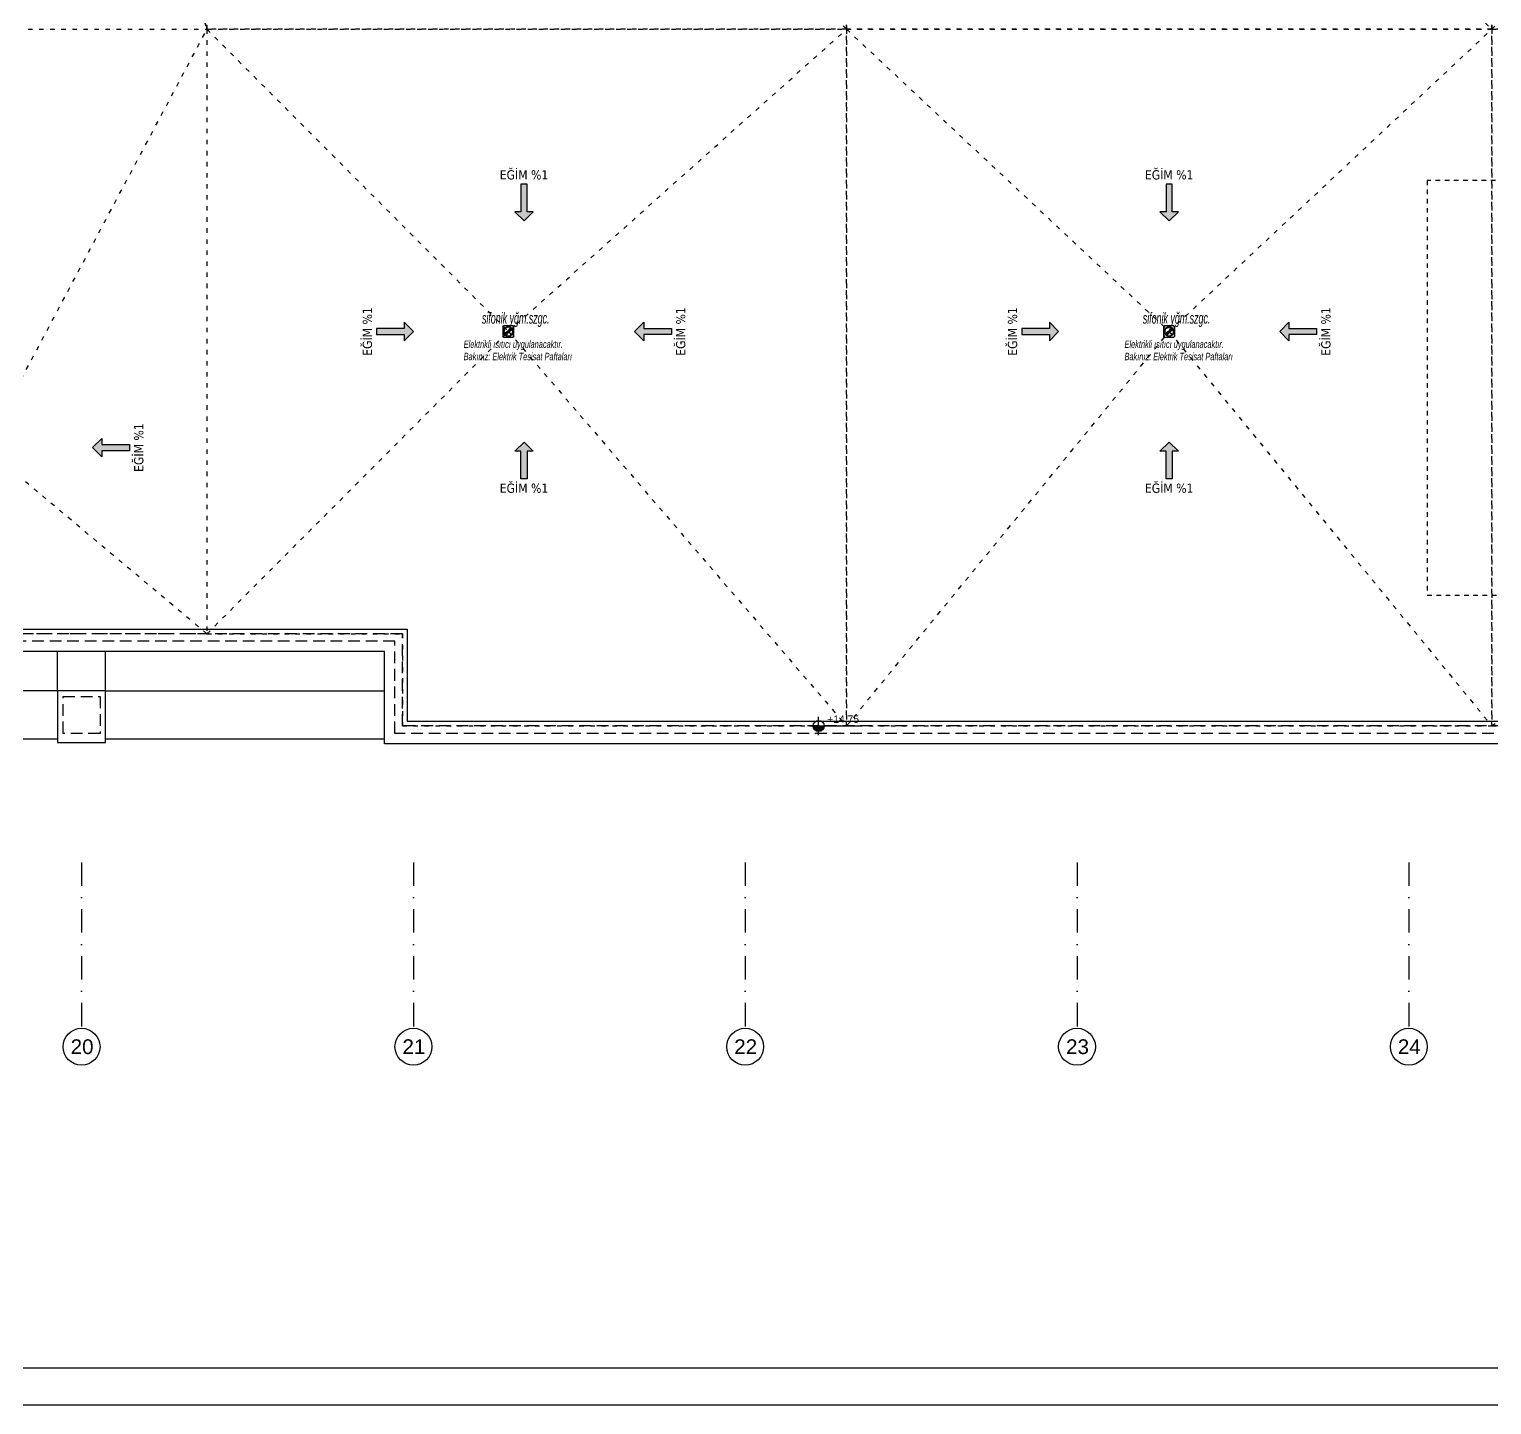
# Model space of a CAD drawing. Header units: centimetres. Extents: x 372964 to 529194, y 28783 to 59011.
# Drawn here: x 391558 to 395525, y 30011 to 33743 of the extents above; entities that cross this region are included whole.
import ezdxf
from ezdxf.enums import TextEntityAlignment as Align

# ---------------------------------------------------------------- set-up
doc = ezdxf.new("R2010")
doc.units = ezdxf.units.CM
for name, pattern in [('3+1_3b$0$DASHED', [0.25, 0.125, -0.125]), ('ACAD_ISO03W100', [30, 12, -18]), ('DASHDOT', [25.4, 12.7, -6.35, 0, -6.35]), ('HIDDEN', [9.525, 6.35, -3.175])]:
    doc.linetypes.add(name, pattern=pattern)
doc.layers.get('0').update_dxf_attribs({"lineweight": 9})
for name, color, linetype, lineweight in [('0-KRCN-MİMARİ-220526', 8, 'Continuous', 9), ('0-KRCN-SHT-YAZI-ÇAP-PİSSU', 41, 'Continuous', 30), ('0-KRCN-Z-ANTET', 71, 'Continuous', 30), ('GEB-BEZUG', 8, 'Continuous', 25)]:
    doc.layers.add(name, color=color, linetype=linetype, lineweight=lineweight)
for name, color, linetype in [('AS_GOR', 8, 'Continuous'), ('AS_OLC_AKS', 8, 'Continuous'), ('AS_SMB_KOT', 8, 'Continuous'), ('AS_TA_HIDDEN', 8, 'HIDDEN'), ('AS_TES_SUZGEC', 171, 'Continuous'), ('AS_YAZI_EGIM', 8, 'Continuous')]:
    doc.layers.add(name, color=color, linetype=linetype)
doc.styles.add('_yazı-50', font='arial.ttf')
doc.styles.add('TAHOMA', font='tahoma.ttf')
doc.styles.add('ÇAP-2', font='ARIALNBI.TTF')

# ---------------------------------------------------------------- blocks, each defined once
blk = doc.blocks.new('axis baloon')
blk.add_circle((0, 0), 50)
at = {"style": '_yazı-50'}
blk.add_attdef('AXE', text='', height=40, dxfattribs=at).set_placement((0, 0), align=Align.MIDDLE_CENTER)
blk = doc.blocks.new('Aks_P')
at = {"layer": 'AS_OLC_AKS', "linetype": 'DASHDOT', "ltscale": 5}
for points in [[(13620, -5300), (13620, -5750)], [(14520, -5300), (14520, -5750)], [(15420, -5300), (15420, -5750)], [(16320, -5300), (16320, -5750)], [(17220, -5300), (17220, -5750)]]:
    blk.add_lwpolyline(points, dxfattribs=at)
at = {"layer": 'AS_OLC_AKS'}
ref = blk.add_blockref('axis baloon', (13620, -5800), dxfattribs=at)
ref.add_attrib('AXE', '20', dxfattribs={"layer": '0', "height": 40, "style": '_yazı-50'}).set_placement((13621.3, -5800), align=Align.MIDDLE_CENTER)
ref = blk.add_blockref('axis baloon', (14520, -5800), dxfattribs=at)
ref.add_attrib('AXE', '21', dxfattribs={"layer": '0', "height": 40, "style": '_yazı-50'}).set_placement((14521.3, -5800), align=Align.MIDDLE_CENTER)
ref = blk.add_blockref('axis baloon', (15420, -5800), dxfattribs=at)
ref.add_attrib('AXE', '22', dxfattribs={"layer": '0', "height": 40, "style": '_yazı-50'}).set_placement((15421.3, -5800), align=Align.MIDDLE_CENTER)
ref = blk.add_blockref('axis baloon', (16320, -5800), dxfattribs=at)
ref.add_attrib('AXE', '23', dxfattribs={"layer": '0', "height": 40, "style": '_yazı-50'}).set_placement((16321.3, -5800), align=Align.MIDDLE_CENTER)
ref = blk.add_blockref('axis baloon', (17220, -5800), dxfattribs=at)
ref.add_attrib('AXE', '24', dxfattribs={"layer": '0', "height": 40, "style": '_yazı-50'}).set_placement((17221.3, -5800), align=Align.MIDDLE_CENTER)
blk = doc.blocks.new('STR_R')
at = {"layer": 'AS_TA_HIDDEN', "linetype": 'HIDDEN', "ltscale": 5}
for p, q in [((14370, -4680), (8070, -4680)), ((14370, -4930), (14370, -4680)), ((14350, -4700), (8150, -4700)), ((14350, -4950), (14350, -4700)), ((18950, -4950), (14350, -4950)), ((18930, -4930), (14370, -4930))]:
    blk.add_line(p, q, dxfattribs=at)
blk.add_lwpolyline([(13550, -4950), (13450, -4950), (13450, -4850), (13550, -4850)], close=True, dxfattribs=at)
blk = doc.blocks.new('OPK-03-1_RD')
at = {"layer": 'AS_GOR'}
for points in [[(22403, -1775), (22403, -2222), (22578, -2222), (22578, -2328), (22403, -2328), (22403, -3222), (22578, -3222), (22578, -4978), (22472, -4978), (22472, -4528), (19828, -4528), (19828, -4988), (19722, -4988), (19722, -4118), (18978, -4118), (18978, -4978), (14322, -4978), (14322, -4728), (8178, -4728), (8178, -4975), (8022, -4975)], [(8022, -1932), (8083, -1932), (8083, -4667), (14383, -4667), (14383, -4917), (18917, -4917), (18917, -4057), (19783, -4057), (19783, -4467), (22517, -4467), (22517, -3283), (22342, -3283), (22342, -1775)], [(13435, -4835), (13435, -4728)], [(13565, -4835), (13565, -4728)], [(13435, -4835), (12665, -4835)], [(13565, -4835), (14322, -4835)], [(12665, -4965), (13435, -4965)], [(13565, -4965), (14322, -4965)]]:
    blk.add_lwpolyline(points, dxfattribs=at)
blk.add_lwpolyline([(13565, -4835), (13435, -4835), (13435, -4975), (13565, -4975)], close=True, dxfattribs=at)
blk.add_blockref('STR_R', (0, 0))
at = {"layer": 'AS_OLC_AKS'}
blk.add_blockref('Aks_P', (-120, 0), dxfattribs=at)
blk = doc.blocks.new('Einfügepunkt')
at = {"layer": 'GEB-BEZUG'}
for p, q in [((-1, -1), (1, 1)), ((-1, 1), (1, -1))]:
    blk.add_line(p, q, dxfattribs=at)
blk = doc.blocks.new('sifonik-suzgec')
at = {"layer": 'AS_TES_SUZGEC', "ltscale": 25}
for p, q in [((-15, 13), (-13, 15)), ((-15, 13), (-15, -13)), ((-12.9, 0.2), (-13.1, 0)), ((13, 15), (-13, 15)), ((-12.9, 0.2), (-12.2, 0.2)), ((-12.4, 3.5), (-12.6, 3.4)), ((-12.6, 3.4), (-12.5, 3.2)), ((-12.6, 3.4), (-11.9, 3.2)), ((-12.5, 3.2), (-11.8, 3)), ((-12.4, 3.5), (-11.7, 3.3)), ((-12.3, 0), (-12.2, 0.2)), ((-12.2, 0.2), (-11.8, 0.2)), ((-11.9, 3.2), (-11.7, 3.3)), ((-11.8, 3), (-11.9, 3.2)), ((-11.4, 2.9), (-11.8, 3)), ((-11.7, 3.3), (-11.3, 3.2)), ((-10.5, 1.6), (-11.7, 1.7)), ((-11.7, 1.4), (-10.6, 1.2)), ((-11.1, 6.6), (-11.3, 6.5)), ((-11.3, 6.5), (-11.3, 6.3)), ((-11.3, 6.5), (-10.7, 6.2)), ((-11.3, 6.3), (-10.6, 5.9)), ((-11.1, 6.6), (-10.4, 6.2)), ((-11, 4.3), (-9.9, 3.9)), ((-9.8, 4.2), (-10.8, 4.7)), ((-10.7, 6.2), (-10.4, 6.2)), ((-10.6, 5.9), (-10.7, 6.2)), ((-10.3, 5.7), (-10.6, 5.9)), ((-10.6, 1.2), (-10.5, 1.6)), ((-10.4, 6.2), (-10.1, 6.1)), ((-9.9, 3.9), (-9.8, 4.2)), ((-9.5, 7), (-8.5, 6.3)), ((-8.3, 6.6), (-9.3, 7.3)), ((-9.2, 9.2), (-9.2, 9)), ((-9, 9.2), (-9.2, 9.2)), ((-9.2, 9.2), (-8.7, 8.7)), ((-9.2, 9), (-8.7, 8.5)), ((-9, 9.2), (-8.5, 8.7)), ((-8.7, 8.7), (-8.5, 8.7)), ((-8.7, 8.5), (-8.7, 8.7)), ((-8.5, 8.2), (-8.7, 8.5)), ((-8.5, 8.7), (-8.2, 8.5)), ((-8.5, 6.3), (-8.3, 6.6)), ((-7.3, 9.3), (-6.6, 8.3)), ((-6.3, 8.5), (-7, 9.5)), ((-6.5, 11.3), (-6.6, 11.1)), ((-6.6, 11.1), (-6.2, 10.4)), ((-6.6, 8.3), (-6.3, 8.5)), ((-6.5, 11.3), (-6.2, 10.7)), ((-6.3, 11.3), (-6.5, 11.3)), ((-6.3, 11.3), (-5.9, 10.6)), ((-6.2, 10.7), (-5.9, 10.6)), ((-6.2, 10.4), (-6.2, 10.7)), ((-6.1, 10.1), (-6.2, 10.4)), ((-5.9, 10.6), (-5.7, 10.3)), ((-4.7, 10.8), (-4.2, 9.8)), ((-3.9, 9.9), (-4.3, 11)), ((-4.2, 9.8), (-3.9, 9.9)), ((-3.4, 12.6), (-3.5, 12.4)), ((-3.5, 12.4), (-3.3, 11.7)), ((-3.4, 12.6), (-3.2, 11.9)), ((-3.2, 12.5), (-3.4, 12.6)), ((-3.3, 11.7), (-3.2, 11.9)), ((-3.2, 11.3), (-3.3, 11.7)), ((-0.6, 0.6), (-3.3, -1.2)), ((-3.3, -1.3), (-0.5, 0.5)), ((-3.2, 12.5), (-3, 11.8)), ((-3.2, 11.9), (-3, 11.8)), ((-3, 11.8), (-2.9, 11.4)), ((-1.7, 11.7), (-1.6, 10.5)), ((-1.6, 10.5), (-1.2, 10.6)), ((-1.2, 10.6), (-1.4, 11.7)), ((1.8, 4.2), (-0.6, 0.6)), ((-0.6, 0.6), (-0.5, 0.5)), ((-0.5, 0.5), (1.8, 4.1)), ((-0.5, 0.5), (0, 0)), ((0, 13.1), (-0.2, 12.9)), ((-0.2, 12.9), (-0.2, 12.2)), ((-0.2, 12.2), (0, 12.3)), ((-0.2, 11.8), (-0.2, 12.2)), ((0, 13.1), (0, 12.3)), ((0.2, 12.9), (0, 13.1)), ((0, 12.3), (0.2, 12.2)), ((0, 0), (2.6, 2.6)), ((0, 0), (0, 0.2)), ((0.2, 12.9), (0.2, 12.2)), ((0.2, 12.2), (0.2, 11.8)), ((3.3, 1.3), (0.5, -0.5)), ((0.6, -0.6), (3.3, 1.2)), ((1.4, 11.7), (1.2, 10.6)), ((1.2, 10.6), (1.6, 10.5)), ((1.6, 10.5), (1.7, 11.7)), ((1.9, 4.3), (1.8, 4.2)), ((1.8, 4.2), (1.8, 4.1)), ((1.8, 4.2), (1.8, 4.2)), ((1.8, 4.1), (1.8, 4.2)), ((2.6, 2.6), (1.8, 4.2)), ((1.8, 4.1), (2.6, 2.6)), ((3.8, 7.3), (1.9, 4.3)), ((1.9, 4.3), (3.9, 7.2)), ((1.9, 4.2), (1.9, 4.3)), ((1.9, 4.3), (1.9, 4.2)), ((1.9, 4.3), (1.9, 4.3)), ((2.7, 2.7), (1.9, 4.3)), ((1.9, 4.2), (2.7, 2.7)), ((2.6, 2.6), (2.6, 2.6)), ((2.6, 2.6), (2.6, 2.6)), ((2.6, 2.6), (3.3, 1.3)), ((3.3, 1.3), (2.6, 2.6)), ((2.7, 2.7), (7.7, 7.7)), ((2.7, 2.7), (2.7, 2.7)), ((2.7, 2.7), (2.7, 2.7)), ((2.7, 2.7), (3.4, 1.4)), ((3.4, 1.4), (2.7, 2.7)), ((2.9, 11.4), (3, 11.8)), ((3.2, 12.5), (3, 11.8)), ((3, 11.8), (3.2, 11.9)), ((3.4, 12.6), (3.2, 11.9)), ((3.4, 12.6), (3.2, 12.5)), ((3.2, 11.9), (3.3, 11.7)), ((3.3, 11.7), (3.2, 11.3)), ((3.5, 12.4), (3.3, 11.7)), ((3.3, 1.2), (3.5, 1.3)), ((3.3, 1.3), (3.3, 1.3)), ((3.3, 1.2), (3.3, 1.3)), ((3.3, 1.3), (3.3, 1.2)), ((3.5, 12.4), (3.4, 12.6)), ((7.2, 3.9), (3.4, 1.4)), ((3.4, 1.4), (3.4, 1.4)), ((3.5, 1.3), (3.4, 1.4)), ((3.4, 1.4), (3.5, 1.3)), ((3.5, 1.3), (7.3, 3.8)), ((3.8, 7.3), (4.1, 7.7)), ((4.3, 11), (3.9, 9.9)), ((3.9, 9.9), (4.2, 9.8)), ((4.1, 7.7), (5.7, 10.3)), ((4.2, 9.8), (4.7, 10.8)), ((5.7, 10.3), (5.9, 10.5)), ((6.3, 11.3), (5.9, 10.5)), ((5.9, 10.5), (6.1, 10.6)), ((6.5, 11.3), (6.1, 10.6)), ((6.1, 10.6), (6.2, 10.3)), ((6.2, 10.3), (6.1, 10.1)), ((6.6, 11.1), (6.2, 10.3)), ((6.5, 11.3), (6.3, 11.3)), ((6.6, 11.1), (6.5, 11.3)), ((6.6, 9.8), (6.8, 9.9)), ((7.2, 9.3), (7.4, 9.5)), ((7.7, 4.1), (7.3, 3.8)), ((7.7, 9.2), (7.6, 9.1)), ((7.7, 7.7), (8.6, 8.6)), ((7.7, 4.1), (10.3, 5.7)), ((10.3, 5.8), (7.9, 4.3)), ((8.2, 8.5), (8.4, 8.6)), ((9, 9.2), (8.4, 8.6)), ((8.4, 8.6), (8.6, 8.6)), ((8.6, 8.4), (8.5, 8.2)), ((9.2, 9.2), (8.6, 8.6)), ((9.2, 9), (8.6, 8.4)), ((8.6, 8.6), (8.6, 8.4)), ((9.2, 9.2), (9, 9.2)), ((9.1, 7.6), (9.2, 7.7)), ((9.2, 9), (9.2, 9.2)), ((9.3, 7.2), (9.5, 7.4)), ((9.9, 6.8), (9.8, 6.6)), ((10.1, 6.1), (10.3, 6.2)), ((11.1, 6.6), (10.3, 6.2)), ((10.3, 6.2), (10.6, 6.1)), ((10.5, 6), (10.3, 5.8)), ((10.3, 5.7), (10.5, 5.9)), ((10.3, 5.8), (10.3, 5.7)), ((11.3, 6.3), (10.5, 5.9)), ((10.6, 6.1), (10.5, 6)), ((10.5, 5.9), (10.5, 6)), ((11.3, 6.5), (10.6, 6.1)), ((11.3, 6.5), (11.1, 6.6)), ((11.3, 6.3), (11.3, 6.5)), ((11.7, 3.3), (11.3, 3.2)), ((11.4, 2.9), (11.8, 3)), ((12.4, 3.5), (11.7, 3.3)), ((11.9, 3.2), (11.7, 3.3)), ((11.8, 3), (11.9, 3.2)), ((12.5, 3.2), (11.8, 3)), ((12.2, 0.2), (11.8, 0.2)), ((12.6, 3.4), (11.9, 3.2)), ((12.3, 0), (12.2, 0.2)), ((12.9, 0.2), (12.2, 0.2)), ((12.6, 3.4), (12.4, 3.5)), ((12.5, 3.2), (12.6, 3.4)), ((13.1, 0), (12.9, 0.2)), ((13, 15), (15, 13)), ((15, -13), (15, 13)), ((-13, -15), (-15, -13)), ((-13.1, 0), (-12.9, -0.2)), ((-13.1, 0), (-12.3, 0)), ((-13, -15), (13, -15)), ((-12.9, -0.2), (-12.2, -0.2)), ((-12.5, -3.2), (-12.6, -3.4)), ((-12.6, -3.4), (-11.9, -3.2)), ((-12.6, -3.4), (-12.4, -3.5)), ((-12.5, -3.2), (-11.8, -3)), ((-12.4, -3.5), (-11.7, -3.3)), ((-12.2, -0.2), (-12.3, 0)), ((-11.8, -0.2), (-12.2, -0.2)), ((-11.9, -3.2), (-11.8, -3)), ((-11.7, -3.3), (-11.9, -3.2)), ((-11.8, -3), (-11.4, -2.9)), ((-10.6, -1.2), (-11.7, -1.4)), ((-11.7, -1.7), (-10.5, -1.6)), ((-11.3, -3.2), (-11.7, -3.3)), ((-11.3, -6.3), (-10.5, -5.9)), ((-11.3, -6.5), (-10.6, -6.1)), ((-11.3, -6.3), (-11.3, -6.5)), ((-11.3, -6.5), (-11.1, -6.6)), ((-11.1, -6.6), (-10.3, -6.2)), ((-9.9, -3.9), (-11, -4.3)), ((-10.8, -4.7), (-9.8, -4.2)), ((-10.5, -1.6), (-10.6, -1.2)), ((-10.6, -6.1), (-10.5, -5.9)), ((-10.3, -6.2), (-10.6, -6.1)), ((-10.5, -5.9), (-10.3, -5.7)), ((-10.3, -5.7), (-7.7, -4.1)), ((-10.1, -6.1), (-10.3, -6.2)), ((-9.8, -4.2), (-9.9, -3.9)), ((-9.9, -6.8), (-9.8, -6.6)), ((-9.3, -7.2), (-9.5, -7.4)), ((-9.1, -7.6), (-9.2, -7.7)), ((-9.2, -9), (-8.6, -8.4)), ((-9.2, -9.2), (-8.6, -8.6)), ((-9.2, -9), (-9.2, -9.2)), ((-9.2, -9.2), (-9, -9.2)), ((-9, -9.2), (-8.4, -8.6)), ((-8.6, -8.6), (-7.7, -7.7)), ((-8.6, -8.4), (-8.5, -8.2)), ((-8.6, -8.6), (-8.6, -8.4)), ((-8.4, -8.6), (-8.6, -8.6)), ((-8.2, -8.5), (-8.4, -8.6)), ((-7.7, -7.7), (-2.7, -2.7)), ((-7.7, -4.1), (-7.3, -3.8)), ((-7.7, -9.2), (-7.6, -9.1)), ((-7.2, -9.3), (-7.4, -9.5)), ((-3.5, -1.3), (-7.3, -3.8)), ((-7.3, -3.9), (-3.4, -1.4)), ((-6.6, -9.8), (-6.8, -9.9)), ((-6.6, -11.1), (-6.2, -10.3)), ((-6.6, -11.1), (-6.5, -11.3)), ((-6.5, -11.3), (-6.1, -10.6)), ((-6.5, -11.3), (-6.3, -11.3)), ((-6.3, -11.3), (-5.9, -10.5)), ((-6.2, -10.3), (-6.1, -10.1)), ((-6.1, -10.6), (-6.2, -10.3)), ((-6, -10.5), (-6.1, -10.6)), ((-5.8, -10.3), (-6, -10.5)), ((-6, -10.5), (-5.9, -10.5)), ((-5.9, -10.5), (-5.7, -10.3)), ((-4.3, -7.9), (-5.8, -10.3)), ((-5.7, -10.3), (-5.8, -10.3)), ((-5.7, -10.3), (-4.1, -7.7)), ((-3.8, -7.3), (-4.1, -7.7)), ((-1.9, -4.3), (-3.9, -7.3)), ((-3.8, -7.3), (-1.9, -4.3)), ((-3.3, -1.2), (-3.5, -1.3)), ((-3.5, -1.3), (-3.4, -1.4)), ((-3.4, -1.4), (-3.5, -1.3)), ((-3.5, -12.4), (-3.3, -11.7)), ((-3.5, -12.4), (-3.4, -12.6)), ((-3.4, -1.4), (-3.4, -1.4)), ((-2.7, -2.7), (-3.4, -1.4)), ((-3.4, -1.4), (-2.7, -2.7)), ((-3.4, -12.6), (-3.2, -11.9)), ((-3.4, -12.6), (-3.2, -12.5)), ((-3.3, -1.3), (-3.3, -1.2)), ((-3.3, -1.2), (-3.3, -1.3)), ((-3.3, -1.3), (-3.3, -1.3)), ((-2.6, -2.6), (-3.3, -1.3)), ((-3.3, -1.3), (-2.6, -2.6)), ((-3.2, -11.3), (-3.3, -11.7)), ((-3.3, -11.7), (-3.2, -11.9)), ((-3.2, -11.9), (-3, -11.8)), ((-3.2, -12.5), (-3, -11.8)), ((-3, -11.8), (-2.9, -11.4)), ((-2.7, -2.7), (-2.7, -2.7)), ((-2.7, -2.7), (-1.9, -4.3)), ((-1.9, -4.2), (-2.7, -2.7)), ((-2.7, -2.7), (-2.7, -2.7)), ((-2.6, -2.6), (0, 0)), ((-2.6, -2.6), (-2.6, -2.6)), ((-2.6, -2.6), (-1.8, -4.2)), ((-1.8, -4.1), (-2.6, -2.6)), ((-2.6, -2.6), (-2.6, -2.6)), ((-1.9, -4.3), (-1.8, -4.2)), ((-1.9, -4.2), (-1.9, -4.3)), ((-1.9, -4.3), (-1.9, -4.2)), ((-1.9, -4.3), (-1.9, -4.3)), ((0.5, -0.5), (-1.8, -4.1)), ((-1.8, -4.2), (0.6, -0.6)), ((-1.8, -4.2), (-1.8, -4.1)), ((-1.8, -4.1), (-1.8, -4.2)), ((-1.8, -4.2), (-1.8, -4.2)), ((0, 0), (-0.3, 0)), ((-0.2, -11.8), (-0.2, -12.2)), ((-0.2, -12.2), (0, -12.3)), ((-0.2, -12.9), (-0.2, -12.2)), ((-0.2, -12.9), (0, -13.1)), ((0, 0), (0.5, -0.5)), ((0, 0), (0.2, 0)), ((0, 0), (0, -0.3)), ((0, -12.3), (0.2, -12.2)), ((0, -13.1), (0, -12.3)), ((0, -13.1), (0.2, -12.9)), ((0.2, -12.2), (0.2, -11.8)), ((0.2, -12.9), (0.2, -12.2)), ((0.6, -0.6), (0.5, -0.5)), ((2.9, -11.4), (3, -11.8)), ((3, -11.8), (3.2, -11.9)), ((3.2, -12.5), (3, -11.8)), ((3.3, -11.7), (3.2, -11.3)), ((3.2, -11.9), (3.3, -11.7)), ((3.4, -12.6), (3.2, -11.9)), ((3.2, -12.5), (3.4, -12.6)), ((3.5, -12.4), (3.3, -11.7)), ((3.4, -12.6), (3.5, -12.4)), ((5.7, -10.3), (5.9, -10.6)), ((5.9, -10.6), (6.2, -10.7)), ((6.3, -11.3), (5.9, -10.6)), ((6.2, -10.4), (6.1, -10.1)), ((6.2, -10.7), (6.2, -10.4)), ((6.6, -11.1), (6.2, -10.4)), ((6.5, -11.3), (6.2, -10.7)), ((6.3, -11.3), (6.5, -11.3)), ((6.5, -11.3), (6.6, -11.1)), ((8.2, -8.5), (8.5, -8.7)), ((8.7, -8.5), (8.5, -8.2)), ((8.5, -8.7), (8.7, -8.7)), ((9, -9.2), (8.5, -8.7)), ((8.7, -8.7), (8.7, -8.5)), ((9.2, -9), (8.7, -8.5)), ((9.2, -9.2), (8.7, -8.7)), ((9, -9.2), (9.2, -9.2)), ((9.2, -9.2), (9.2, -9)), ((10.1, -6.1), (10.4, -6.2)), ((10.6, -5.9), (10.3, -5.7)), ((10.4, -6.2), (10.7, -6.2)), ((11.1, -6.6), (10.4, -6.2)), ((10.7, -6.2), (10.6, -5.9)), ((11.3, -6.3), (10.6, -5.9)), ((11.3, -6.5), (10.7, -6.2)), ((11.1, -6.6), (11.3, -6.5)), ((11.3, -3.2), (11.7, -3.3)), ((11.3, -6.5), (11.3, -6.3)), ((11.8, -3), (11.4, -2.9)), ((11.7, -3.3), (11.9, -3.2)), ((12.4, -3.5), (11.7, -3.3)), ((11.8, -0.2), (12.2, -0.2)), ((11.9, -3.2), (11.8, -3)), ((12.5, -3.2), (11.8, -3)), ((12.6, -3.4), (11.9, -3.2)), ((12.2, -0.2), (12.3, 0)), ((12.9, -0.2), (12.2, -0.2)), ((13.1, 0), (12.3, 0)), ((12.4, -3.5), (12.6, -3.4)), ((12.6, -3.4), (12.5, -3.2)), ((12.9, -0.2), (13.1, 0)), ((15, -13), (13, -15))]:
    blk.add_line(p, q, dxfattribs=at)
for centre, radius in [((0, 0), 13.1), ((-12.5, 12.5), 0.3), ((12.5, 12.5), 0.3), ((-12.5, -12.5), 0.3), ((12.5, -12.5), 0.3)]:
    blk.add_circle(centre, radius, dxfattribs=at)
for centre, radius, start, end in [((0, 0), 12.9, 165.8007, 179.1993), ((0, 0), 12.6, 165.8198, 179.1802), ((0, 0), 12.9, 150.8007, 164.1993), ((0, 0), 12.6, 150.8198, 164.1802), ((0, 0), 12.1, 165.8539, 179.1461), ((0, 0), 12, 165.8607, 179.1393), ((0, 0), 11.8, 165.8753, 179.1247), ((0, 0), 11.8, 171.6247, 173.3753), ((0, 0), 12.1, 150.8539, 164.1461), ((0, 0), 12, 150.8607, 164.1393), ((0, 0), 11.8, 150.8753, 164.1247), ((0, 0), 12.9, 135.8007, 149.1993), ((0, 0), 11.8, 156.6247, 158.3753), ((0, 0), 12.6, 135.8198, 149.1802), ((0, 0), 12.1, 135.8539, 149.1461), ((0, 0), 12, 135.8607, 149.1393), ((0, 0), 11.8, 135.8753, 149.1247), ((0, 0), 11.8, 141.6247, 143.3753), ((0, 0), 12.9, 120.8007, 134.1993), ((0, 0), 12.6, 120.8198, 134.1802), ((0, 0), 12.1, 120.8539, 134.1461), ((0, 0), 12, 120.8607, 134.1393), ((0, 0), 11.8, 120.8753, 134.1247), ((0, 0), 11.8, 126.6247, 128.3753), ((0, 0), 12.9, 105.8007, 119.1993), ((0, 0), 12.6, 105.8198, 119.1802), ((0, 0), 12.1, 105.8539, 119.1461), ((0, 0), 12, 105.8607, 119.1393), ((0, 0), 11.8, 105.8753, 119.1247), ((0, 0), 11.8, 111.6247, 113.3753), ((0, 0), 12.9, 90.8007, 104.1993), ((0, 0), 12.6, 90.8198, 104.1802), ((0, 0), 12.1, 90.8539, 104.1461), ((0, 0), 12, 90.8607, 104.1393), ((0, 0), 11.8, 90.8753, 104.1247), ((0, 0), 11.8, 96.6247, 98.3753), ((0, 0), 12.9, 75.8007, 89.1993), ((0, 0), 12.6, 75.8198, 89.1802), ((0, 0), 12.1, 75.8539, 89.1461), ((0, 0), 12, 75.8607, 89.1393), ((0, 0), 11.8, 75.8753, 89.1247), ((0, 0), 11.8, 81.6247, 83.3753), ((0, 0), 11.8, 60.8753, 74.1247), ((0, 0), 12.1, 60.8539, 74.1461), ((0, 0), 12, 60.8607, 74.1393), ((0, 0), 12.6, 60.8198, 74.1802), ((0, 0), 12.9, 60.8007, 74.1993), ((5.9, 5.9), 2.58, 45, 135.7807), ((0, 0), 11.8, 66.6247, 68.3753), ((0, 0), 11.8, 45.8753, 59.1247), ((0, 0), 12.1, 45.8539, 59.1461), ((0, 0), 12, 55.6693, 59.1393), ((0, 0), 12.6, 45.8198, 59.1802), ((0, 0), 12.9, 45.8007, 59.1993), ((0, 0), 12, 52.1808, 55.6693), ((0, 0), 12, 45.8607, 50.069), ((5.9, 5.9), 2.58, 321.1789, 45), ((5.9, 5.9), 2.58, 314.2193, 321.1789), ((0, 0), 11.8, 30.8753, 44.1247), ((0, 0), 12, 39.931, 44.1393), ((0, 0), 12.1, 30.8539, 44.1461), ((0, 0), 12.6, 30.8198, 44.1802), ((0, 0), 12.9, 30.8007, 44.1993), ((0, 0), 12, 34.3307, 37.8192), ((0, 0), 12, 30.8607, 34.3307), ((0, 0), 11.8, 15.8753, 29.1247), ((0, 0), 12, 15.8607, 29.1393), ((0, 0), 12.1, 15.8539, 29.1461), ((0, 0), 12.6, 15.8198, 29.1802), ((0, 0), 12.9, 15.8007, 29.1993), ((0, 0), 11.8, 0.8753, 14.1247), ((0, 0), 12, 0.8607, 14.1393), ((0, 0), 12.1, 0.8539, 14.1461), ((0, 0), 12.6, 0.8198, 14.1802), ((0, 0), 12.9, 0.8007, 14.1993), ((0, 0), 12.9, 180.8007, 194.1993), ((0, 0), 12.6, 180.8198, 194.1802), ((0, 0), 12.9, 195.8007, 209.1993), ((0, 0), 12.1, 180.8539, 194.1461), ((0, 0), 12.6, 195.8198, 209.1802), ((0, 0), 12, 180.8607, 194.1393), ((0, 0), 11.8, 180.8753, 194.1247), ((0, 0), 11.8, 186.6247, 188.3753), ((0, 0), 12.1, 195.8539, 209.1461), ((0, 0), 12, 195.8607, 209.1393), ((0, 0), 11.8, 195.8753, 209.1247), ((0, 0), 12.9, 210.8007, 224.1993), ((0, 0), 11.8, 201.6247, 203.3753), ((0, 0), 12.6, 210.8198, 224.1802), ((0, 0), 12.1, 210.8539, 224.1461), ((0, 0), 12, 210.8607, 214.3307), ((0, 0), 11.8, 210.8753, 224.1247), ((0, 0), 12, 214.3307, 217.8192), ((0, 0), 12, 219.931, 224.1393), ((0, 0), 12.9, 225.8007, 239.1993), ((0, 0), 12.6, 225.8198, 239.1802), ((-5.9, -5.9), 2.58, 134.2193, 225), ((0, 0), 12, 225.8607, 230.069), ((0, 0), 12.1, 225.8539, 239.1461), ((0, 0), 11.8, 225.8753, 239.1247), ((-5.9, -5.9), 2.58, 225, 308.8211), ((0, 0), 12, 232.1808, 235.6693), ((0, 0), 12, 235.6693, 239.1393), ((0, 0), 12.9, 240.8007, 254.1993), ((0, 0), 12.6, 240.8198, 254.1802), ((0, 0), 12.1, 240.8539, 254.1461), ((0, 0), 12, 240.8607, 254.1393), ((0, 0), 11.8, 240.8753, 254.1247), ((-5.9, -5.9), 2.58, 308.8211, 315.7807), ((0, 0), 12.9, 255.8007, 269.1993), ((0, 0), 12.6, 255.8198, 269.1802), ((0, 0), 12.1, 255.8539, 269.1461), ((0, 0), 11.8, 255.8753, 269.1247), ((0, 0), 12, 255.8607, 269.1393), ((0, 0), 11.8, 270.8753, 284.1247), ((0, 0), 12, 270.8607, 284.1393), ((0, 0), 12.1, 270.8539, 284.1461), ((0, 0), 12.6, 270.8198, 284.1802), ((0, 0), 12.9, 270.8007, 284.1993), ((0, 0), 11.8, 285.8753, 299.1247), ((0, 0), 12, 285.8607, 299.1393), ((0, 0), 12.1, 285.8539, 299.1461), ((0, 0), 12.6, 285.8198, 299.1802), ((0, 0), 12.9, 285.8007, 299.1993), ((0, 0), 11.8, 300.8753, 314.1247), ((0, 0), 12, 300.8607, 314.1393), ((0, 0), 12.1, 300.8539, 314.1461), ((0, 0), 12.6, 300.8198, 314.1802), ((0, 0), 12.9, 300.8007, 314.1993), ((0, 0), 11.8, 315.8753, 329.1247), ((0, 0), 12, 315.8607, 329.1393), ((0, 0), 12.1, 315.8539, 329.1461), ((0, 0), 12.6, 315.8198, 329.1802), ((0, 0), 12.9, 315.8007, 329.1993), ((0, 0), 11.8, 330.8753, 344.1247), ((0, 0), 12, 330.8607, 344.1393), ((0, 0), 12.1, 330.8539, 344.1461), ((0, 0), 12.6, 330.8198, 344.1802), ((0, 0), 12.9, 330.8007, 344.1993), ((0, 0), 11.8, 345.8753, 359.1247), ((0, 0), 12, 345.8607, 359.1393), ((0, 0), 12.1, 345.8539, 359.1461), ((0, 0), 12.6, 345.8198, 359.1802), ((0, 0), 12.9, 345.8007, 359.1993)]:
    blk.add_arc(centre, radius, start, end, dxfattribs=at)
for points, knots in [([(7.7, 7.7), (7.6, 7.8), (7.5, 7.9), (7.1, 8.2), (6.8, 8.3), (6.2, 8.4), (5.9, 8.5), (5.6, 8.4), (5.4, 8.4), (5.2, 8.3), (4.7, 8.2), (4.6, 8.1), (4.3, 7.9), (4.1, 7.7), (3.9, 7.5), (3.9, 7.4), (3.8, 7.3)], [-0.783062, -0.783062, -0.783062, -0.783062, -0.634163, -0.634163, -0.192454, -0.192454, 0.106051, 0.106051, 0.106051, 0.404556, 0.404556, 0.625445, 0.625445, 0.846335, 0.846335, 0.994853, 0.994853, 0.994853, 0.994853]), ([(3.8, 7.3), (3.8, 7.3), (3.8, 7.3), (3.8, 7.3), (3.8, 7.3), (3.8, 7.3)], [0.994853329, 0.994853329, 0.994853329, 0.994853329, 0.995833954, 0.995833954, 0.996814579, 0.996814579, 0.996814579, 0.996814579]), ([(3.9, 7.3), (3.9, 7.4), (4, 7.5), (4.2, 7.7), (4.3, 7.8), (4.6, 8), (4.8, 8.1), (5.2, 8.3), (5.4, 8.3), (5.7, 8.4), (5.9, 8.4), (6.1, 8.4), (6.7, 8.3), (7.1, 8.1), (7.5, 7.8), (7.6, 7.7), (7.7, 7.7)], [-0.994853, -0.994853, -0.994853, -0.994853, -0.846335, -0.846335, -0.625445, -0.625445, -0.404556, -0.404556, -0.106051, -0.106051, -0.106051, 0.192454, 0.192454, 0.634163, 0.634163, 0.784802, 0.784802, 0.784802, 0.784802]), ([(3.9, 7.2), (3.9, 7.2), (3.9, 7.2), (3.9, 7.3), (3.9, 7.3), (3.9, 7.3)], [-0.996814579, -0.996814579, -0.996814579, -0.996814579, -0.995833954, -0.995833954, -0.994853329, -0.994853329, -0.994853329, -0.994853329]), ([(7.7, 7.7), (7.7, 7.6), (7.8, 7.5), (8, 7.2), (8.1, 7.1), (8.2, 6.7), (8.3, 6.6), (8.4, 6.1), (8.4, 5.9), (8.4, 5.7), (8.3, 5.4), (8.3, 5.2), (8, 4.6), (7.8, 4.3), (7.5, 4), (7.4, 3.9), (7.3, 3.9)], [2.356791, 2.356791, 2.356791, 2.356791, 2.50743, 2.50743, 2.728284, 2.728284, 2.949139, 2.949139, 3.247644, 3.247644, 3.247644, 3.546149, 3.546149, 3.987927, 3.987927, 4.136446, 4.136446, 4.136446, 4.136446]), ([(7.3, 3.8), (7.4, 3.9), (7.5, 3.9), (7.9, 4.3), (8.1, 4.6), (8.3, 5.2), (8.4, 5.4), (8.4, 5.6), (8.5, 5.9), (8.4, 6.2), (8.4, 6.6), (8.3, 6.8), (8.2, 7.1), (8.1, 7.3), (7.9, 7.5), (7.8, 7.6), (7.7, 7.7)], [-4.136446, -4.136446, -4.136446, -4.136446, -3.987927, -3.987927, -3.546149, -3.546149, -3.247644, -3.247644, -3.247644, -2.949139, -2.949139, -2.728284, -2.728284, -2.50743, -2.50743, -2.358531, -2.358531, -2.358531, -2.358531]), ([(7.7, 7.7), (7.7, 7.7), (7.7, 7.7), (7.7, 7.7), (7.7, 7.7), (7.7, 7.7)], [-0.1161431, -0.1161431, -0.1161431, -0.1161431, -0.0580714, -0.0580714, 0, 0, 0, 0]), ([(-7.3, -3.8), (-7.4, -3.9), (-7.5, -3.9), (-7.9, -4.3), (-8.1, -4.6), (-8.3, -5.2), (-8.4, -5.4), (-8.4, -5.6), (-8.5, -5.9), (-8.4, -6.2), (-8.4, -6.6), (-8.3, -6.8), (-8.2, -7.1), (-8.1, -7.3), (-7.9, -7.5), (-7.8, -7.6), (-7.7, -7.7)], [-4.136446, -4.136446, -4.136446, -4.136446, -3.987927, -3.987927, -3.546149, -3.546149, -3.247644, -3.247644, -3.247644, -2.949139, -2.949139, -2.728284, -2.728284, -2.50743, -2.50743, -2.358531, -2.358531, -2.358531, -2.358531]), ([(-7.7, -7.7), (-7.7, -7.6), (-7.8, -7.5), (-8, -7.2), (-8.1, -7.1), (-8.2, -6.7), (-8.3, -6.6), (-8.4, -6.1), (-8.4, -5.9), (-8.4, -5.7), (-8.3, -5.4), (-8.3, -5.2), (-8, -4.6), (-7.8, -4.3), (-7.5, -4), (-7.4, -3.9), (-7.3, -3.9)], [2.356791, 2.356791, 2.356791, 2.356791, 2.50743, 2.50743, 2.728284, 2.728284, 2.949139, 2.949139, 3.247644, 3.247644, 3.247644, 3.546149, 3.546149, 3.987927, 3.987927, 4.136446, 4.136446, 4.136446, 4.136446]), ([(-7.7, -7.7), (-7.6, -7.8), (-7.5, -7.9), (-7.1, -8.2), (-6.8, -8.3), (-6.2, -8.4), (-5.9, -8.5), (-5.6, -8.4), (-5.4, -8.4), (-5.2, -8.3), (-4.7, -8.2), (-4.6, -8.1), (-4.3, -7.9), (-4.1, -7.7), (-3.9, -7.5), (-3.9, -7.4), (-3.8, -7.3)], [-0.783062, -0.783062, -0.783062, -0.783062, -0.634163, -0.634163, -0.192454, -0.192454, 0.106051, 0.106051, 0.106051, 0.404556, 0.404556, 0.625445, 0.625445, 0.846335, 0.846335, 0.994853, 0.994853, 0.994853, 0.994853]), ([(-3.9, -7.3), (-3.9, -7.4), (-4, -7.5), (-4.2, -7.7), (-4.3, -7.8), (-4.6, -8), (-4.8, -8.1), (-5.2, -8.3), (-5.4, -8.3), (-5.7, -8.4), (-5.9, -8.4), (-6.1, -8.4), (-6.7, -8.3), (-7.1, -8.1), (-7.5, -7.8), (-7.6, -7.7), (-7.7, -7.7)], [-0.994853, -0.994853, -0.994853, -0.994853, -0.846335, -0.846335, -0.625445, -0.625445, -0.404556, -0.404556, -0.106051, -0.106051, -0.106051, 0.192454, 0.192454, 0.634163, 0.634163, 0.784802, 0.784802, 0.784802, 0.784802]), ([(-7.7, -7.7), (-7.7, -7.7), (-7.7, -7.7), (-7.7, -7.7), (-7.7, -7.7), (-7.7, -7.7)], [0, 0, 0, 0, 0.0580714, 0.0580714, 0.1161431, 0.1161431, 0.1161431, 0.1161431]), ([(-3.9, -7.3), (-3.9, -7.3), (-3.9, -7.3), (-3.9, -7.3), (-3.9, -7.3), (-3.9, -7.3)], [-0.996814579, -0.996814579, -0.996814579, -0.996814579, -0.995833954, -0.995833954, -0.994853329, -0.994853329, -0.994853329, -0.994853329]), ([(-3.8, -7.3), (-3.8, -7.3), (-3.8, -7.3), (-3.8, -7.3), (-3.8, -7.3), (-3.8, -7.3)], [0.994853329, 0.994853329, 0.994853329, 0.994853329, 0.995833954, 0.995833954, 0.996814579, 0.996814579, 0.996814579, 0.996814579])]:
    blk.add_open_spline(points, degree=3, knots=knots, dxfattribs=at)
for points in [[(7.3, 3.9), (7.3, 3.9), (7.2, 3.9), (7.2, 3.9)], [(7.3, 3.8), (7.3, 3.8), (7.3, 3.8), (7.3, 3.8)], [(-7.3, -3.8), (-7.3, -3.8), (-7.3, -3.8), (-7.3, -3.8)], [(-7.3, -3.9), (-7.3, -3.9), (-7.3, -3.9), (-7.3, -3.9)]]:
    blk.add_open_spline(points, degree=3, dxfattribs=at)
at = {"ltscale": 25, "xscale": 0.1000000000000008, "yscale": 0.1000000000000008, "zscale": 0.1000000000000008}
blk.add_blockref('Einfügepunkt', (0, 0), dxfattribs=at)
at = {"layer": '0-KRCN-SHT-YAZI-ÇAP-PİSSU', "insert": (-71.5, 51.4), "char_height": 30, "width": 490.477, "attachment_point": 1, "style": 'ÇAP-2'}
blk.add_mtext('{\\W0.7;sifonik yğm.szgc.}', dxfattribs=at)
blk = doc.blocks.new('*U169')
at = {"transparency": 33554559}
blk.add_hatch(color=256, dxfattribs=at).paths.add_polyline_path([(0, 0), (25, -25), (8.5, -25), (8.5, -100), (-8.5, -100), (-8.5, -25), (-25, -25)])
at = {"linetype": 'Continuous'}
blk.add_lwpolyline([(0, 0), (25, -25), (8.5, -25), (8.5, -100), (-8.5, -100), (-8.5, -25), (-25, -25)], close=True, dxfattribs=at)
at = {"linetype": 'Continuous', "style": 'TAHOMA'}
blk.add_attdef('EGIM', text='', height=25, dxfattribs=at).set_placement((0, -125), align=Align.MIDDLE_CENTER)
blk = doc.blocks.new('*U170')
at = {"transparency": 33554559}
blk.add_hatch(color=256, dxfattribs=at).paths.add_polyline_path([(0, 0), (25, 25), (25, 8.5), (100, 8.5), (100, -8.5), (25, -8.5), (25, -25)])
at = {"linetype": 'Continuous'}
blk.add_lwpolyline([(0, 0), (25, 25), (25, 8.5), (100, 8.5), (100, -8.5), (25, -8.5), (25, -25)], close=True, dxfattribs=at)
at = {"linetype": 'Continuous', "style": 'TAHOMA'}
blk.add_attdef('EGIM', text='', height=25, rotation=90, dxfattribs=at).set_placement((125, 0), align=Align.MIDDLE_CENTER)
blk = doc.blocks.new('*U171')
at = {"transparency": 33554559}
blk.add_hatch(color=256, dxfattribs=at).paths.add_polyline_path([(0, 0), (25, 25), (8.5, 25), (8.5, 100), (-8.5, 100), (-8.5, 25), (-25, 25)])
at = {"linetype": 'Continuous'}
blk.add_lwpolyline([(0, 0), (25, 25), (8.5, 25), (8.5, 100), (-8.5, 100), (-8.5, 25), (-25, 25)], close=True, dxfattribs=at)
at = {"linetype": 'Continuous', "style": 'TAHOMA'}
blk.add_attdef('EGIM', text='', height=25, dxfattribs=at).set_placement((0, 125), align=Align.MIDDLE_CENTER)
blk = doc.blocks.new('*U172')
at = {"transparency": 33554559}
blk.add_hatch(color=256, dxfattribs=at).paths.add_polyline_path([(0, 0), (-25, 25), (-25, 8.5), (-100, 8.5), (-100, -8.5), (-25, -8.5), (-25, -25)])
at = {"linetype": 'Continuous'}
blk.add_lwpolyline([(0, 0), (-25, 25), (-25, 8.5), (-100, 8.5), (-100, -8.5), (-25, -8.5), (-25, -25)], close=True, dxfattribs=at)
at = {"linetype": 'Continuous', "style": 'TAHOMA'}
blk.add_attdef('EGIM', text='', height=25, rotation=90, dxfattribs=at).set_placement((-125, 0), align=Align.MIDDLE_CENTER)
blk = doc.blocks.new('*U209')
at = {"transparency": 33554559}
blk.add_hatch(color=256, dxfattribs=at).paths.add_polyline_path([(0, 0), (25, -25), (8.5, -25), (8.5, -100), (-8.5, -100), (-8.5, -25), (-25, -25)])
at = {"linetype": 'Continuous'}
blk.add_lwpolyline([(0, 0), (25, -25), (8.5, -25), (8.5, -100), (-8.5, -100), (-8.5, -25), (-25, -25)], close=True, dxfattribs=at)
at = {"linetype": 'Continuous', "style": 'TAHOMA'}
blk.add_attdef('EGIM', text='', height=25, dxfattribs=at).set_placement((0, -125), align=Align.MIDDLE_CENTER)
blk = doc.blocks.new('*U210')
at = {"transparency": 33554559}
blk.add_hatch(color=256, dxfattribs=at).paths.add_polyline_path([(0, 0), (25, 25), (25, 8.5), (100, 8.5), (100, -8.5), (25, -8.5), (25, -25)])
at = {"linetype": 'Continuous'}
blk.add_lwpolyline([(0, 0), (25, 25), (25, 8.5), (100, 8.5), (100, -8.5), (25, -8.5), (25, -25)], close=True, dxfattribs=at)
at = {"linetype": 'Continuous', "style": 'TAHOMA'}
blk.add_attdef('EGIM', text='', height=25, rotation=90, dxfattribs=at).set_placement((125, 0), align=Align.MIDDLE_CENTER)
blk = doc.blocks.new('*U211')
at = {"transparency": 33554559}
blk.add_hatch(color=256, dxfattribs=at).paths.add_polyline_path([(0, 0), (25, 25), (8.5, 25), (8.5, 100), (-8.5, 100), (-8.5, 25), (-25, 25)])
at = {"linetype": 'Continuous'}
blk.add_lwpolyline([(0, 0), (25, 25), (8.5, 25), (8.5, 100), (-8.5, 100), (-8.5, 25), (-25, 25)], close=True, dxfattribs=at)
at = {"linetype": 'Continuous', "style": 'TAHOMA'}
blk.add_attdef('EGIM', text='', height=25, dxfattribs=at).set_placement((0, 125), align=Align.MIDDLE_CENTER)
blk = doc.blocks.new('*U212')
at = {"transparency": 33554559}
blk.add_hatch(color=256, dxfattribs=at).paths.add_polyline_path([(0, 0), (-25, 25), (-25, 8.5), (-100, 8.5), (-100, -8.5), (-25, -8.5), (-25, -25)])
at = {"linetype": 'Continuous'}
blk.add_lwpolyline([(0, 0), (-25, 25), (-25, 8.5), (-100, 8.5), (-100, -8.5), (-25, -8.5), (-25, -25)], close=True, dxfattribs=at)
at = {"linetype": 'Continuous', "style": 'TAHOMA'}
blk.add_attdef('EGIM', text='', height=25, rotation=90, dxfattribs=at).set_placement((-125, 0), align=Align.MIDDLE_CENTER)
blk = doc.blocks.new('*U214')
at = {"transparency": 33554559}
blk.add_hatch(color=256, dxfattribs=at).paths.add_polyline_path([(0, 0), (25, 25), (25, 8.5), (100, 8.5), (100, -8.5), (25, -8.5), (25, -25)])
at = {"linetype": 'Continuous'}
blk.add_lwpolyline([(0, 0), (25, 25), (25, 8.5), (100, 8.5), (100, -8.5), (25, -8.5), (25, -25)], close=True, dxfattribs=at)
at = {"linetype": 'Continuous', "style": 'TAHOMA'}
blk.add_attdef('EGIM', text='', height=25, rotation=90, dxfattribs=at).set_placement((125, 0), align=Align.MIDDLE_CENTER)
blk = doc.blocks.new('SIFONIK SISTEM CATI SUZGEC YERLESIMI')
at = {"layer": 'AS_YAZI_EGIM', "linetype": 'ACAD_ISO03W100'}
for points in [[(14675, 0), (12940, 0), (12940, -1720), (14675, -1720)], [(16425, 0), (14675, 0), (14675, -1720), (16425, -1720)], [(18175, 0), (16425, 0), (16425, -1720), (17080, -1720), (17080, -1485), (17970, -1485), (17970, -1720), (18175, -1720)], [(12940, -1720), (12940, -430), (11735, -430), (11735, -1720)], [(11735, -1720), (12940, -1720), (12940, -3360), (11735, -3360)], [(14675, -1720), (12940, -1720), (12940, -3360), (13470, -3360), (13470, -3610), (14675, -3610)], [(16425, -1720), (14675, -1720), (14675, -3610), (16425, -3610)], [(18175, -1720), (17970, -1720), (17970, -1950), (17080, -1950), (17080, -1720), (16425, -1720), (16425, -3610), (18030, -3610), (18030, -2750), (18175, -2750)]]:
    blk.add_lwpolyline(points, close=True, dxfattribs=at)
for points in [[(16425, -1720), (18175, 0)], [(12940, 0), (14675, -1720)], [(14675, 0), (16425, -1720)], [(11735, -1720), (12745, -1130), (12940, -1720)], [(12940, -3360), (12337.5, -2854.9), (12940, -1720)], [(12940, -1720), (13757.5, -2539.9), (14675, -3610)], [(12940, -3360), (13757.5, -2540), (14675, -1720)], [(14675, -3610), (15550, -2539.9), (16425, -1720)], [(14675, -1720), (15550, -2539.9), (16425, -3610)], [(16425, -3610), (17850, -2539.9), (18175, -1720)]]:
    blk.add_lwpolyline(points, dxfattribs=at)
for p in [(13757.5, -2539.9), (15550, -2539.9)]:
    blk.add_blockref('sifonik-suzgec', p)
at = {"layer": 'AS_YAZI_EGIM'}
for name, p in [('*U211', (13800, -2239.9)), ('*U171', (15550, -2239.9)), ('*U212', (13500, -2539.9)), ('*U210', (14100, -2539.9)), ('*U172', (15250, -2539.9)), ('*U170', (15850, -2539.9)), ('*U214', (12630, -2854.9)), ('*U209', (13800, -2839.9)), ('*U169', (15550, -2839.9))]:
    blk.add_blockref(name, p, dxfattribs=at).add_auto_attribs({'EGIM': 'EĞİM %1'})
blk = doc.blocks.new('kot01')
at = {"layer": 'AS_SMB_KOT'}
h = blk.add_hatch(color=8, dxfattribs=at)
edge = h.paths.add_edge_path()
edge.add_arc((0, 0), 0.3, 180, 360)
edge.add_line((0.3, 0), (-0.3, 0))
for p, q in [((-0.5, 0), (2.1, 0)), ((0, -0.5), (0, 0.5))]:
    blk.add_line(p, q, dxfattribs=at)
blk.add_circle((0, 0), 0.3, dxfattribs=at)
at = {"layer": 'AS_SMB_KOT', "style": '_yazı-50'}
for tag, p in [('INCE', (0.434, 0.1)), ('KABA', (0.434, -0.5))]:
    blk.add_attdef(tag, p, '', height=0.4, dxfattribs=at)
blk = doc.blocks.new('G$CBC016F8E')
at = {"layer": 'AS_GOR', "linetype": '3+1_3b$0$DASHED', "ltscale": 100}
blk.add_lwpolyline([(-7754.3, -7301.5), (-9214.3, -7301.5), (-9214.3, -8426.5), (-7754.3, -8426.5)], close=True, dxfattribs=at)
blk.add_blockref('OPK-03-1_RD', (-26364.3, -3851.5))
at = {"color": 4}
blk.add_blockref('SIFONIK SISTEM CATI SUZGEC YERLESIMI', (-25464.3, -5171.5), dxfattribs=at)
at = {"layer": 'AS_SMB_KOT'}
ref = blk.add_blockref('kot01', (-10865.1, -8781.5), dxfattribs=dict(at, xscale=50, yscale=50, zscale=50))
ref.add_attrib('INCE', '+14.75', dxfattribs={"layer": '0', "color": 1, "height": 20, "style": '_yazı-50'}).set_placement((-10841.7, -8779), align=Align.BOTTOM_LEFT)

msp = doc.modelspace()

# ---------------------------------------------------------------- linework, layer by layer
at = {"layer": '0-KRCN-Z-ANTET'}
for points in [[(372964.066, 30011.261), (513637.225, 30011.261), (513637.225, 39011.261), (372964.066, 39011.261)], [(373064.066, 30111.261), (404564.066, 30111.261), (404564.066, 38911.261), (373064.066, 38911.261)]]:
    msp.add_lwpolyline(points, close=True, dxfattribs=at)

# ---------------------------------------------------------------- next in the draw order: block references
at = {"layer": '0-KRCN-MİMARİ-220526'}
msp.add_blockref('G$CBC016F8E', (404564.066, 40634.016), dxfattribs=at)

# ---------------------------------------------------------------- next in the draw order: texts
at = {"layer": '0-KRCN-SHT-YAZI-ÇAP-PİSSU', "char_height": 20, "width": 490.47749, "attachment_point": 1, "style": 'ÇAP-2'}
for insert in [(392736.156, 32898.166), (394528.656, 32898.166)]:
    msp.add_mtext('{\\W0.7;Elektrikli ısıtıcı uygulanacaktır.\\PBakınız: Elektrik Tesisat Paftaları}', dxfattribs=dict(at, insert=insert))

doc.saveas('drawing.dxf')
